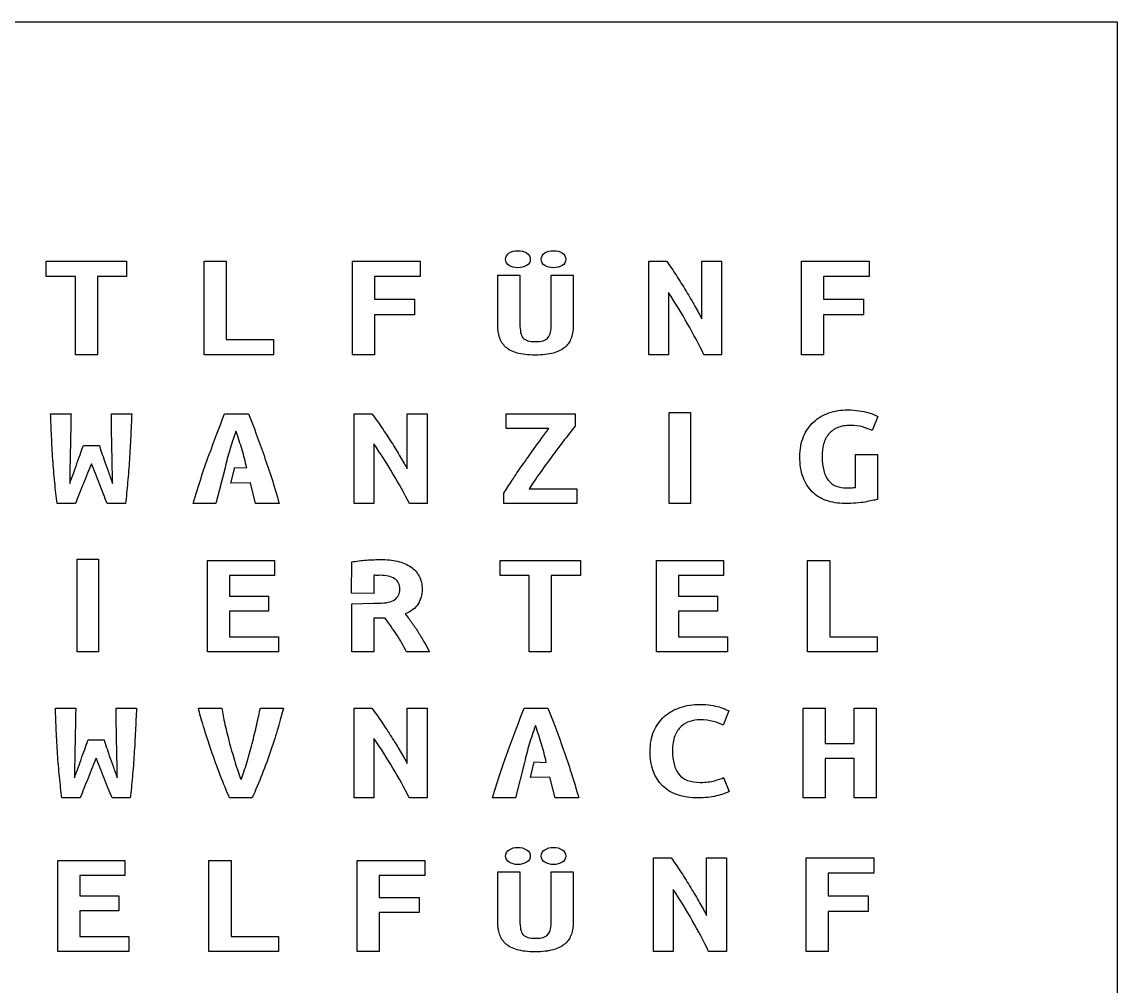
# Model space of a CAD drawing. Extents: x 0 to 230, y 0 to 230.
# Drawn here: x 107.6 to 229.5, y 122.1 to 229.5 of the extents above; entities that cross this region are included whole.
import ezdxf

# ---------------------------------------------------------------- set-up
doc = ezdxf.new("R2010")
doc.units = 0
doc.layers.add('Ebene_1', color=7, linetype='CONTINUOUS')

msp = doc.modelspace()

# ---------------------------------------------------------------- linework, layer by layer
at = {"layer": 'Ebene_1', "color": 7}
for p, q in [((0.497835, 229.502167), (229.502165, 229.502167)), ((229.502165, 229.502167), (229.502165, 0.497837)), ((110.297026, 201.137039), (110.297026, 202.856202)), ((110.297026, 202.856202), (119.244192, 202.856202)), ((119.244192, 202.856202), (119.244192, 201.137039)), ((127.874153, 192.423241), (127.874153, 202.856202)), ((127.874153, 202.856202), (130.339594, 202.856202)), ((130.339594, 202.856202), (130.339594, 194.142404)), ((144.377612, 192.423241), (144.377612, 202.856202)), ((144.377612, 202.856202), (151.913115, 202.856202)), ((151.913115, 202.856202), (151.913115, 201.137039)), ((177.364638, 192.423241), (177.364638, 202.856202)), ((177.364638, 202.856202), (179.333015, 202.856202)), ((183.269768, 196.434622), (183.269768, 202.856202)), ((183.269768, 202.856202), (185.476736, 202.856202)), ((185.476736, 202.856202), (185.476736, 192.423241)), ((194.365162, 192.423241), (194.365162, 202.856202)), ((194.365162, 202.856202), (201.900665, 202.856202)), ((201.900665, 202.856202), (201.900665, 201.137039)), ((160.56294, 195.729139), (160.56294, 201.296489)), ((160.56294, 201.296489), (163.028382, 201.296489)), ((162.809673, 202.113974), (162.809673, 202.113974)), ((163.028382, 201.296489), (163.028382, 195.841896)), ((166.507835, 195.85599), (166.507835, 201.296489)), ((166.507835, 201.296489), (168.953394, 201.296489)), ((166.766309, 202.113974), (166.766309, 202.113974)), ((168.953394, 201.296489), (168.953394, 195.729139)), ((113.537888, 201.137039), (110.297026, 201.137039)), ((113.537888, 192.423241), (113.537888, 201.137039)), ((119.244192, 201.137039), (116.00333, 201.137039)), ((116.00333, 201.137039), (116.00333, 192.423241)), ((151.913115, 201.137039), (146.823171, 201.137039)), ((146.823171, 201.137039), (146.823171, 198.608858)), ((201.900665, 201.137039), (196.810721, 201.137039)), ((196.810721, 201.137039), (196.810721, 198.608858)), ((179.571606, 199.350458), (179.571606, 192.423241)), ((146.823171, 198.608858), (151.276872, 198.608858)), ((151.276872, 198.608858), (151.276872, 196.889695)), ((196.810721, 198.608858), (201.264422, 198.608858)), ((201.264422, 198.608858), (201.264422, 196.889695)), ((151.276872, 196.889695), (146.823171, 196.889695)), ((146.823171, 196.889695), (146.823171, 192.423241)), ((201.264422, 196.889695), (196.810721, 196.889695)), ((196.810721, 196.889695), (196.810721, 192.423241)), ((130.339594, 194.142404), (135.608481, 194.142404)), ((135.608481, 194.142404), (135.608481, 192.423241)), ((116.00333, 192.423241), (113.537888, 192.423241)), ((135.608481, 192.423241), (127.874153, 192.423241)), ((146.823171, 192.423241), (144.377612, 192.423241)), ((164.718402, 192.388729), (164.718402, 192.388729)), ((179.571606, 192.423241), (177.364638, 192.423241)), ((185.476736, 192.423241), (183.508359, 192.423241)), ((196.810721, 192.423241), (194.365162, 192.423241)), ((110.787868, 185.850049), (113.054672, 185.850049)), ((117.548511, 185.850049), (119.815315, 185.850049)), ((130.14372, 185.85588), (132.80822, 185.85588)), ((144.57301, 175.865218), (144.57301, 185.850049)), ((144.57301, 185.850049), (146.54155, 185.850049)), ((150.478631, 179.704297), (150.478631, 185.850049)), ((150.478631, 185.850049), (152.685782, 185.850049)), ((152.685782, 185.850049), (152.685782, 175.865218)), ((161.495405, 184.204729), (161.495405, 185.850049)), ((161.495405, 185.850049), (169.170724, 185.850049)), ((169.170724, 185.850049), (169.170724, 184.462819)), ((179.647542, 185.986378), (182.016798, 185.986378)), ((179.647542, 175.859673), (179.647542, 185.986378)), ((182.016798, 185.986378), (182.016798, 175.859673)), ((202.876324, 185.559691), (202.240029, 183.978894)), ((166.227856, 184.204729), (161.495405, 184.204729)), ((199.853919, 184.559595), (199.853919, 184.559595)), ((114.426684, 182.317451), (116.216266, 182.317451)), ((146.780161, 182.494888), (146.780161, 175.865218)), ((200.37091, 177.655705), (200.37091, 181.301217)), ((200.37091, 181.301217), (202.816672, 181.301217)), ((202.816672, 181.301217), (202.816672, 176.316867)), ((130.20338, 179.82305), (129.18928, 175.87106)), ((130.86139, 178.13783), (131.27225, 179.86295)), ((131.27225, 179.86288), (132.60937, 179.82298)), ((133.02694, 178.17773), (130.86139, 178.13783)), ((133.60358, 175.87106), (133.02694, 178.17773)), ((161.23691, 175.865218), (161.23691, 177.010489)), ((164.060473, 177.510537), (169.349682, 177.510537)), ((169.349682, 177.510537), (169.349682, 175.865218)), ((113.551778, 175.865218), (111.523585, 175.865218)), ((119.119366, 175.865218), (117.091173, 175.865218)), ((129.18928, 175.87106), (126.64409, 175.87106)), ((136.2283, 175.87106), (133.60358, 175.87106)), ((146.780161, 175.865218), (144.57301, 175.865218)), ((152.685782, 175.865218), (150.717242, 175.865218)), ((169.349682, 175.865218), (161.23691, 175.865218)), ((182.016798, 175.859673), (179.647542, 175.859673)), ((113.749037, 169.643896), (116.118182, 169.643896)), ((113.749037, 159.327906), (113.749037, 169.643896)), ((116.118182, 169.643896), (116.118182, 159.327906)), ((128.244645, 159.333546), (128.244645, 169.505009)), ((128.244645, 169.505009), (135.700887, 169.505009)), ((135.700887, 169.505009), (135.700887, 167.828936)), ((160.815309, 167.828936), (160.815309, 169.505009)), ((160.815309, 169.505009), (169.762799, 169.505009)), ((169.762799, 169.505009), (169.762799, 167.828936)), ((178.234005, 159.333546), (178.234005, 169.505009)), ((178.234005, 169.505009), (185.690247, 169.505009)), ((185.690247, 169.505009), (185.690247, 167.828936)), ((195.056192, 159.333546), (195.056192, 169.505009)), ((195.056192, 169.505009), (197.521722, 169.505009)), ((197.521722, 169.505009), (197.521722, 161.009619)), ((144.28132, 165.890027), (144.304558, 169.357116)), ((135.700887, 167.828936), (130.690292, 167.828936)), ((130.690292, 167.828936), (130.690292, 165.544876)), ((146.750204, 167.812294), (146.750204, 165.853466)), ((164.056289, 167.828936), (160.815309, 167.828936)), ((164.056289, 159.333546), (164.056289, 167.828936)), ((169.762799, 167.828936), (166.52182, 167.828936)), ((166.52182, 167.828936), (166.52182, 159.333546)), ((185.690247, 167.828936), (180.679652, 167.828936)), ((180.679652, 167.828936), (180.679652, 165.544876)), ((146.750204, 165.853466), (144.28132, 165.890027)), ((130.690292, 165.544876), (135.044738, 165.544876)), ((135.044738, 165.544876), (135.044738, 163.868803)), ((144.304558, 164.67052), (146.750206, 164.756131)), ((144.304558, 159.333541), (144.304558, 164.67052)), ((146.750204, 164.755925), (147.287054, 164.755925)), ((180.679652, 165.544876), (185.034098, 165.544876)), ((185.034098, 165.544876), (185.034098, 163.868803)), ((135.044738, 163.868803), (130.690292, 163.868803)), ((130.690292, 163.868803), (130.690292, 161.009619)), ((185.034098, 163.868803), (180.679652, 163.868803)), ((180.679652, 163.868803), (180.679652, 161.009619)), ((148.022738, 163.080058), (146.750206, 163.080058)), ((146.750206, 163.080058), (146.750206, 159.333541)), ((130.690292, 161.009619), (136.13832, 161.009619)), ((136.13832, 161.009619), (136.13832, 159.333546)), ((180.679652, 161.009619), (186.12768, 161.009619)), ((186.12768, 161.009619), (186.12768, 159.333546)), ((197.521722, 161.009619), (202.7908, 161.009619)), ((202.7908, 161.009619), (202.7908, 159.333546)), ((116.118182, 159.327906), (113.749037, 159.327906)), ((136.13832, 159.333546), (128.244645, 159.333546)), ((146.750206, 159.333541), (144.304558, 159.333541)), ((152.953799, 159.333541), (150.388852, 159.333541)), ((166.52182, 159.333546), (164.056289, 159.333546)), ((186.12768, 159.333546), (178.234005, 159.333546)), ((202.7908, 159.333546), (195.056192, 159.333546)), ((111.313565, 153.054391), (113.58036, 153.054391)), ((118.074181, 153.054391), (120.340975, 153.054391)), ((127.249273, 153.054391), (129.834215, 153.054391)), ((134.129194, 153.054391), (136.694251, 153.054391)), ((144.569281, 143.074767), (144.569281, 153.054391)), ((144.569281, 153.054391), (146.537813, 153.054391)), ((150.474877, 146.911844), (150.474877, 153.054391)), ((150.474877, 153.054391), (152.68202, 153.054391)), ((152.68202, 153.054391), (152.68202, 143.074767)), ((163.48544, 153.06021), (166.14992, 153.06021)), ((186.288068, 152.764193), (185.651775, 151.184221)), ((194.540897, 143.074767), (194.540897, 153.054391)), ((194.540897, 153.054391), (196.986649, 153.054391)), ((196.986649, 153.054391), (196.986649, 149.120581)), ((200.247652, 149.120581), (200.247652, 153.054391)), ((200.247652, 153.054391), (202.693404, 153.054391)), ((202.693404, 153.054391), (202.693404, 143.074767)), ((114.952367, 149.523635), (116.741942, 149.523635)), ((146.776423, 149.700979), (146.776423, 143.074767)), ((196.986649, 149.120581), (200.247652, 149.120581)), ((163.54509, 147.03052), (162.531, 143.08059)), ((164.2031, 145.34616), (164.61396, 147.07038)), ((164.61396, 147.07036), (165.95107, 147.03046)), ((200.247652, 147.47612), (196.986649, 147.47612)), ((196.986649, 147.47612), (196.986649, 143.074767)), ((200.247652, 143.074767), (200.247652, 147.47612)), ((166.36864, 145.38606), (164.2031, 145.34616)), ((166.94528, 143.08059), (166.36864, 145.38606)), ((185.691543, 145.331873), (186.307952, 143.768023)), ((114.077464, 143.074767), (112.049279, 143.074767)), ((119.64503, 143.074767), (117.616845, 143.074767)), ((133.214522, 143.074767), (130.689234, 143.074767)), ((146.776423, 143.074767), (144.569281, 143.074767)), ((152.68202, 143.074767), (150.713487, 143.074767)), ((162.531, 143.08059), (159.98582, 143.08059)), ((169.56999, 143.08059), (166.94528, 143.08059)), ((182.867992, 143.074769), (182.867992, 143.074769)), ((196.986649, 143.074767), (194.540897, 143.074767)), ((202.693404, 143.074767), (200.247652, 143.074767)), ((111.583595, 125.95794), (111.583595, 136.110575)), ((111.583595, 136.110575), (119.040038, 136.110575)), ((119.040038, 136.110575), (119.040038, 134.437605)), ((128.406254, 125.95794), (128.406254, 136.110575)), ((128.406254, 136.110575), (130.871852, 136.110575)), ((130.871852, 136.110575), (130.871852, 127.630911)), ((144.910744, 125.95794), (144.910744, 136.110575)), ((144.910744, 136.110575), (152.446722, 136.110575)), ((152.446722, 136.110575), (152.446722, 134.437605)), ((162.809673, 135.654354), (162.809673, 135.654354)), ((166.766309, 135.654354), (166.766309, 135.654354)), ((177.890585, 125.963454), (177.890585, 136.389019)), ((177.890585, 136.389019), (179.859231, 136.389019)), ((183.796522, 129.971992), (183.796522, 136.389019)), ((183.796522, 136.389019), (186.003792, 136.389019)), ((186.003792, 136.389019), (186.003792, 125.963454)), ((194.893435, 125.963454), (194.893435, 136.389019)), ((194.893435, 136.389019), (202.429968, 136.389019)), ((202.429968, 136.389019), (202.429968, 134.671075)), ((119.040038, 134.437605), (114.029308, 134.437605)), ((114.029308, 134.437605), (114.029308, 132.157772)), ((152.446722, 134.437605), (147.356457, 134.437605)), ((147.356457, 134.437605), (147.356457, 131.977354)), ((160.56294, 129.269519), (160.56294, 134.836869)), ((160.56294, 134.836869), (163.028382, 134.836869)), ((163.028382, 134.836869), (163.028382, 129.382276)), ((166.507835, 129.39637), (166.507835, 134.836869)), ((166.507835, 134.836869), (168.953394, 134.836869)), ((168.953394, 134.836869), (168.953394, 129.269519)), ((202.429968, 134.671075), (197.339328, 134.671075)), ((197.339328, 134.671075), (197.339328, 132.144686)), ((114.029308, 132.157772), (118.383871, 132.157772)), ((118.383871, 132.157772), (118.383871, 130.484802)), ((147.356457, 131.977354), (151.810439, 131.977354)), ((151.810439, 131.977354), (151.810439, 130.304384)), ((180.097854, 132.88576), (180.097854, 125.963454)), ((197.339328, 132.144686), (201.793638, 132.144686)), ((201.793638, 132.144686), (201.793638, 130.426742)), ((118.383871, 130.484802), (114.029308, 130.484802)), ((114.029308, 130.484802), (114.029308, 127.630911)), ((151.810439, 130.304384), (147.356457, 130.304384)), ((147.356457, 130.304384), (147.356457, 125.95794)), ((201.793638, 130.426742), (197.339328, 130.426742)), ((197.339328, 130.426742), (197.339328, 125.963454)), ((114.029308, 127.630911), (119.477483, 127.630911)), ((119.477483, 127.630911), (119.477483, 125.95794)), ((130.871852, 127.630911), (136.141072, 127.630911)), ((136.141072, 127.630911), (136.141072, 125.95794)), ((119.477483, 125.95794), (111.583595, 125.95794)), ((136.141072, 125.95794), (128.406254, 125.95794)), ((147.356457, 125.95794), (144.910744, 125.95794)), ((164.718402, 125.929109), (164.718402, 125.929109)), ((180.097854, 125.963454), (177.890585, 125.963454)), ((186.003792, 125.963454), (184.035146, 125.963454)), ((197.339328, 125.963454), (194.893435, 125.963454))]:
    msp.add_line(p, q, dxfattribs=at)
for points in [[(161.437774, 203.058309), (161.437774, 203.358993), (161.570325, 203.593902), (161.835426, 203.763037)], [(161.835426, 203.763037), (162.113782, 203.932172), (162.438531, 204.016739), (162.809673, 204.016739)], [(162.809673, 204.016739), (163.16756, 204.016739), (163.485681, 203.932172), (163.764037, 203.763037)], [(163.764037, 203.763037), (164.042394, 203.593902), (164.181572, 203.358993), (164.181572, 203.058309)], [(165.39441, 203.058309), (165.39441, 203.358993), (165.526961, 203.593902), (165.792062, 203.763037)], [(165.792062, 203.763037), (166.070418, 203.932172), (166.395167, 204.016739), (166.766309, 204.016739)], [(166.766309, 204.016739), (167.137451, 204.016739), (167.455572, 203.932172), (167.720673, 203.763037)], [(167.720673, 203.763037), (167.99903, 203.593902), (168.138208, 203.358993), (168.138208, 203.058309)], [(161.835426, 202.353581), (161.570325, 202.522716), (161.437774, 202.757625), (161.437774, 203.058309)], [(164.181572, 203.058309), (164.181572, 202.757625), (164.042394, 202.522716), (163.764037, 202.353581)], [(165.792062, 202.353581), (165.526961, 202.522716), (165.39441, 202.757625), (165.39441, 203.058309)], [(168.138208, 203.058309), (168.138208, 202.757625), (167.99903, 202.522716), (167.720673, 202.353581)], [(179.333015, 202.856202), (179.704157, 202.361803), (180.075298, 201.822457), (180.44644, 201.238166)], [(162.809673, 202.113974), (162.438531, 202.113974), (162.113782, 202.193843), (161.835426, 202.353581)], [(163.764037, 202.353581), (163.485681, 202.193843), (163.16756, 202.113974), (162.809673, 202.113974)], [(166.766309, 202.113974), (166.395167, 202.113974), (166.070418, 202.193843), (165.792062, 202.353581)], [(167.720673, 202.353581), (167.455572, 202.193843), (167.137451, 202.113974), (166.766309, 202.113974)], [(180.44644, 201.238166), (180.817582, 200.665112), (181.175468, 200.092058), (181.5201, 199.519003)], [(181.679161, 195.878422), (181.029663, 197.035767), (180.327144, 198.193113), (179.571606, 199.350458)], [(181.5201, 199.519003), (181.877987, 198.945949), (182.202736, 198.389749), (182.494347, 197.850404)], [(182.494347, 197.850404), (182.799213, 197.311058), (183.057687, 196.839131), (183.269768, 196.434622)], [(160.761766, 194.347873), (160.629215, 194.761313), (160.56294, 195.221735), (160.56294, 195.729139)], [(163.028382, 195.841896), (163.028382, 195.475437), (163.054892, 195.165357), (163.107912, 194.911655)], [(166.428305, 194.925749), (166.481325, 195.179451), (166.507835, 195.489532), (166.507835, 195.85599)], [(168.953394, 195.729139), (168.953394, 195.221735), (168.887119, 194.761313), (168.754568, 194.347873)], [(183.508359, 192.423241), (182.951647, 193.580586), (182.341914, 194.732313), (181.679161, 195.878422)], [(161.437774, 193.290781), (161.119653, 193.582068), (160.894317, 193.934432), (160.761766, 194.347873)], [(163.107912, 194.911655), (163.160932, 194.667349), (163.24709, 194.470025), (163.366386, 194.319683)], [(163.366386, 194.319683), (163.498936, 194.169342), (163.67788, 194.061283), (163.903216, 193.995509)], [(163.903216, 193.995509), (164.128552, 193.929734), (164.413535, 193.896847), (164.758167, 193.896847)], [(164.758167, 193.896847), (165.102799, 193.896847), (165.387782, 193.929734), (165.613119, 193.995509)], [(165.613119, 193.995509), (165.838455, 194.061283), (166.017398, 194.169342), (166.149949, 194.319683)], [(166.149949, 194.319683), (166.282499, 194.479422), (166.375285, 194.681444), (166.428305, 194.925749)], [(168.754568, 194.347873), (168.622017, 193.934432), (168.390054, 193.582068), (168.058677, 193.290781)], [(162.71026, 192.614242), (162.180058, 192.77398), (161.755896, 192.999493), (161.437774, 193.290781)], [(168.058677, 193.290781), (167.727301, 192.999493), (167.289884, 192.77398), (166.746426, 192.614242)], [(164.718402, 192.388729), (163.923098, 192.388729), (163.253718, 192.4639), (162.71026, 192.614242)], [(166.746426, 192.614242), (166.202969, 192.4639), (165.526961, 192.388729), (164.718402, 192.388729)], [(110.887289, 183.333678), (110.84752, 184.204729), (110.81438, 185.04352), (110.787868, 185.850049)], [(113.054672, 185.850049), (113.041415, 185.215579), (113.028159, 184.559602), (113.014903, 183.882118)], [(117.568395, 183.865987), (117.555139, 184.554225), (117.548511, 185.215579), (117.548511, 185.850049)], [(119.815315, 185.850049), (119.775546, 185.032766), (119.735778, 184.188599), (119.696009, 183.317547)], [(128.4138, 181.24254), (129.01033, 182.86635), (129.58696, 184.40413), (130.14372, 185.85588)], [(132.80822, 185.85588), (133.39149, 184.39338), (133.96813, 182.83947), (134.53814, 181.19415)], [(146.54155, 185.850049), (146.912723, 185.376885), (147.283896, 184.860706), (147.655068, 184.301513)], [(195.737881, 184.962859), (196.215103, 185.403762), (196.778489, 185.73175), (197.428041, 185.946825)], [(197.428041, 185.946825), (198.077593, 186.172653), (198.773542, 186.285567), (199.515887, 186.285567)], [(199.515887, 186.285567), (199.993109, 186.285567), (200.417306, 186.253306), (200.788479, 186.188784)], [(200.788479, 186.188784), (201.172908, 186.135015), (201.504312, 186.070493), (201.782691, 185.995217)], [(201.782691, 185.995217), (202.06107, 185.91994), (202.286425, 185.839288), (202.458755, 185.753258)], [(202.458755, 185.753258), (202.644342, 185.667228), (202.783531, 185.602706), (202.876324, 185.559691)], [(147.655068, 184.301513), (148.026241, 183.753073), (148.384157, 183.204633), (148.728817, 182.656193)], [(164.617232, 181.994839), (165.10771, 182.672324), (165.644584, 183.408954), (166.227856, 184.204729)], [(169.170724, 184.462819), (168.600709, 183.753073), (168.07709, 183.086342), (167.599868, 182.462626)], [(194.604479, 183.31754), (194.882858, 183.973517), (195.260659, 184.521957), (195.737881, 184.962859)], [(198.382485, 184.301505), (197.9848, 184.129446), (197.653396, 183.887487), (197.388273, 183.575629)], [(199.853919, 184.559595), (199.270648, 184.559595), (198.78017, 184.473565), (198.382485, 184.301505)], [(201.166279, 184.382158), (200.742082, 184.500449), (200.304629, 184.559595), (199.853919, 184.559595)], [(202.240029, 183.978894), (201.948393, 184.129446), (201.590477, 184.263867), (201.166279, 184.382158)], [(111.026479, 180.752785), (110.973454, 181.613082), (110.927057, 182.47338), (110.887289, 183.333678)], [(113.014903, 183.882118), (113.001647, 183.204633), (112.988391, 182.527149), (112.975135, 181.849664)], [(117.608163, 181.849664), (117.594907, 182.516395), (117.581651, 183.188503), (117.568395, 183.865987)], [(119.696009, 183.317547), (119.656241, 182.45725), (119.609844, 181.596952), (119.556819, 180.736654)], [(131.41631, 183.92014), (131.28375, 183.54377), (131.15782, 183.18352), (131.03851, 182.8394)], [(131.77423, 182.8394), (131.66818, 183.18352), (131.54887, 183.54377), (131.41631, 183.92014)], [(194.18691, 181.075389), (194.18691, 181.924933), (194.326099, 182.672316), (194.604479, 183.31754)], [(197.388273, 183.575629), (197.136406, 183.274525), (196.95082, 182.908898), (196.831514, 182.478749)], [(112.975135, 181.849664), (112.961878, 181.182933), (112.948622, 180.526956), (112.935366, 179.881733)], [(114.148305, 181.527053), (114.26761, 181.860418), (114.360404, 182.123884), (114.426684, 182.317451)], [(116.216266, 182.317451), (116.269291, 182.11313), (116.348828, 181.860418), (116.454877, 181.559314)], [(117.647932, 179.881733), (117.634676, 180.526956), (117.62142, 181.182933), (117.608163, 181.849664)], [(130.72037, 181.8393), (130.62757, 181.51669), (130.53477, 181.18871), (130.44198, 180.85534)], [(131.03851, 182.8394), (130.93247, 182.50603), (130.82642, 182.17267), (130.72037, 181.8393)], [(132.09238, 181.8393), (131.99958, 182.17267), (131.89353, 182.50603), (131.77423, 182.8394)], [(132.37076, 180.85534), (132.29126, 181.18871), (132.19843, 181.51669), (132.09238, 181.8393)], [(148.887891, 179.171987), (148.238339, 180.279621), (147.535763, 181.387254), (146.780161, 182.494888)], [(148.728817, 182.656193), (149.086734, 182.107754), (149.41151, 181.575444), (149.703145, 181.059266)], [(163.284987, 180.107561), (163.695929, 180.688262), (164.14001, 181.317355), (164.617232, 181.994839)], [(167.599868, 182.462626), (167.122647, 181.83891), (166.678565, 181.242079), (166.267624, 180.672132)], [(196.831514, 182.478749), (196.725465, 182.059354), (196.67244, 181.591567), (196.67244, 181.075389)], [(111.245205, 178.220283), (111.165668, 179.059073), (111.092759, 179.903241), (111.026479, 180.752785)], [(113.75062, 180.430173), (113.896438, 180.828061), (114.029, 181.193687), (114.148305, 181.527053)], [(116.454877, 181.559314), (116.560927, 181.258209), (116.673604, 180.924844), (116.792909, 180.559218)], [(116.792909, 180.559218), (116.925471, 180.193591), (117.064661, 179.80108), (117.210479, 179.381685)], [(119.556819, 180.736654), (119.503795, 179.88711), (119.437514, 179.04832), (119.357977, 178.220283)], [(126.64409, 175.87106), (127.22736, 177.83899), (127.81726, 179.62948), (128.4138, 181.24254)], [(130.44198, 180.85534), (130.36248, 180.52198), (130.28292, 180.17786), (130.20338, 179.82298)], [(132.60937, 179.82298), (132.52987, 180.17786), (132.45029, 180.52198), (132.37076, 180.85534)], [(134.53814, 181.19415), (135.12141, 179.55958), (135.6848, 177.78522), (136.2283, 175.87106)], [(149.703145, 181.059266), (150.008037, 180.543087), (150.266532, 180.091431), (150.478631, 179.704297)], [(166.267624, 180.672132), (165.856683, 180.112938), (165.465626, 179.569875), (165.094454, 179.042943)], [(194.544826, 178.800976), (194.306215, 179.456953), (194.18691, 180.215091), (194.18691, 181.075389)], [(196.67244, 181.075389), (196.67244, 179.881725), (196.904423, 178.99992), (197.368389, 178.429973)], [(112.935366, 179.881733), (112.92211, 179.247263), (112.915482, 178.650432), (112.915482, 178.091238)], [(112.915482, 178.091238), (113.034787, 178.435357), (113.167349, 178.811738), (113.313167, 179.220379)], [(113.313167, 179.220379), (113.472241, 179.629021), (113.618058, 180.032285), (113.75062, 180.430173)], [(115.34136, 180.284998), (115.049724, 179.607513), (114.744832, 178.870883), (114.426684, 178.075108)], [(116.216266, 178.042847), (115.924631, 178.827868), (115.632995, 179.575252), (115.34136, 180.284998)], [(117.210479, 179.381685), (117.369553, 178.96229), (117.521998, 178.532141), (117.667816, 178.091238)], [(117.667816, 178.091238), (117.667816, 178.650432), (117.661188, 179.247263), (117.647932, 179.881733)], [(162.17147, 178.462242), (162.502874, 178.97842), (162.874046, 179.52686), (163.284987, 180.107561)], [(111.523585, 175.865218), (111.417535, 176.607225), (111.324742, 177.392246), (111.245205, 178.220283)], [(114.426684, 178.075108), (114.108536, 177.279332), (113.816901, 176.542702), (113.551778, 175.865218)], [(117.091173, 175.865218), (116.799538, 176.542702), (116.507902, 177.268579), (116.216266, 178.042847)], [(119.357977, 178.220283), (119.291696, 177.392246), (119.212159, 176.607225), (119.119366, 175.865218)], [(150.717242, 175.865218), (150.160483, 176.972851), (149.550699, 178.075108), (148.887891, 179.171987)], [(161.23691, 177.010489), (161.528546, 177.472899), (161.840066, 177.956817), (162.17147, 178.462242)], [(165.094454, 179.042943), (164.736537, 178.526764), (164.391877, 178.015962), (164.060473, 177.510537)], [(195.558923, 177.171788), (195.121469, 177.61269), (194.783437, 178.155753), (194.544826, 178.800976)], [(197.368389, 178.429973), (197.832354, 177.870779), (198.515047, 177.591183), (199.416466, 177.591183)], [(197.129778, 176.187822), (196.519994, 176.41365), (195.996376, 176.741639), (195.558923, 177.171788)], [(199.416466, 177.591183), (199.562284, 177.591183), (199.721358, 177.59656), (199.893688, 177.607313)], [(199.893688, 177.607313), (200.066018, 177.618067), (200.225092, 177.634198), (200.37091, 177.655705)], [(199.217623, 175.86521), (198.448766, 175.86521), (197.752817, 175.972747), (197.129778, 176.187822)], [(201.444659, 176.026516), (200.834875, 175.918979), (200.09253, 175.86521), (199.217623, 175.86521)], [(202.816672, 176.316867), (202.525036, 176.230837), (202.067699, 176.134053), (201.444659, 176.026516)], [(144.304558, 169.357116), (144.543158, 169.400949), (144.801641, 169.439277), (145.080007, 169.472141)], [(145.080007, 169.472141), (145.37163, 169.516097), (145.663251, 169.543209), (145.954873, 169.554301)], [(145.954873, 169.554301), (146.246495, 169.576074), (146.524862, 169.592506), (146.789972, 169.603597)], [(146.789972, 169.603597), (147.055083, 169.614689), (147.287055, 169.620029), (147.485888, 169.620029)], [(147.485888, 169.620029), (148.188432, 169.620029), (148.824698, 169.554301), (149.394686, 169.422844)], [(149.394686, 169.422844), (149.964674, 169.291388), (150.455129, 169.088739), (150.866051, 168.814857)], [(150.866051, 168.814857), (151.276973, 168.540975), (151.588478, 168.190438), (151.800567, 167.763203)], [(147.14787, 167.845158), (147.015315, 167.845158), (146.750204, 167.930277), (146.750204, 167.812294)], [(147.485887, 167.86159), (147.393098, 167.86159), (147.280426, 167.85625), (147.14787, 167.845158)], [(149.056668, 167.483652), (148.659002, 167.735597), (148.135408, 167.86159), (147.485887, 167.86159)], [(149.653168, 166.300542), (149.653168, 166.837337), (149.454334, 167.231707), (149.056668, 167.483652)], [(151.800567, 167.763203), (152.025911, 167.346937), (152.138583, 166.853975), (152.138583, 166.284315)], [(149.096435, 165.150296), (149.46759, 165.424177), (149.653168, 165.807579), (149.653168, 166.300542)], [(152.138583, 166.284315), (152.138583, 165.69276), (151.992772, 165.155965), (151.70115, 164.67397)], [(147.287054, 164.755925), (148.122153, 164.755925), (148.72528, 164.887382), (149.096435, 165.150296)], [(151.70115, 164.67397), (151.409528, 164.191976), (150.925701, 163.824965), (150.249668, 163.57302)], [(150.249668, 163.57302), (150.475012, 163.288211), (150.713612, 162.970497), (150.965468, 162.619959)], [(149.315153, 161.223232), (148.917487, 161.836683), (148.486681, 162.455638), (148.022738, 163.080058)], [(150.965468, 162.619959), (151.217323, 162.280349), (151.46255, 161.918843), (151.70115, 161.535441)], [(150.388852, 159.333541), (150.083974, 159.990825), (149.726075, 160.620708), (149.315153, 161.223232)], [(151.70115, 161.535441), (151.93975, 161.162967), (152.165094, 160.785029), (152.377183, 160.401627)], [(152.377183, 160.401627), (152.602527, 160.029153), (152.794732, 159.673151), (152.953799, 159.333541)], [(111.412986, 150.539332), (111.373218, 151.409929), (111.340077, 152.248282), (111.313565, 153.054391)], [(113.58036, 153.054391), (113.567104, 152.420252), (113.553847, 151.764617), (113.540591, 151.087486)], [(118.094065, 151.071364), (118.080809, 151.759243), (118.074181, 152.420252), (118.074181, 153.054391)], [(120.340975, 153.054391), (120.301207, 152.237534), (120.261439, 151.393807), (120.22167, 150.52321)], [(127.80603, 151.022997), (127.554164, 151.850602), (127.368578, 152.527733), (127.249273, 153.054391)], [(129.834215, 153.054391), (129.913751, 152.538481), (130.033056, 151.936587), (130.19213, 151.248708)], [(133.731511, 151.248708), (133.890584, 151.936587), (134.023145, 152.538481), (134.129194, 153.054391)], [(136.694251, 153.054391), (136.535178, 152.409504), (136.336336, 151.68938), (136.097726, 150.89402)], [(146.537813, 153.054391), (146.908984, 152.581474), (147.280155, 152.065564), (147.651326, 151.506662)], [(161.75552, 148.44927), (162.35204, 150.07224), (162.92868, 151.60922), (163.48544, 153.06021)], [(166.14992, 153.06021), (166.73318, 151.59847), (167.30983, 150.04537), (167.87984, 148.4009)], [(179.090001, 152.119307), (179.593733, 152.570727), (180.18363, 152.909293), (180.859691, 153.135003)], [(180.859691, 153.135003), (181.549009, 153.371462), (182.297979, 153.489691), (183.106602, 153.489691)], [(183.106602, 153.489691), (183.544053, 153.489691), (183.935108, 153.457447), (184.279767, 153.392958)], [(184.279767, 153.392958), (184.637682, 153.339218), (184.949201, 153.274729), (185.214323, 153.199492)], [(185.214323, 153.199492), (185.479445, 153.124255), (185.698171, 153.043644), (185.8705, 152.957659)], [(185.8705, 152.957659), (186.056086, 152.871675), (186.195275, 152.807186), (186.288068, 152.764193)], [(130.19213, 151.248708), (130.351203, 150.571577), (130.523532, 149.867575), (130.709118, 149.136703)], [(133.214522, 149.120581), (133.400108, 149.851453), (133.572437, 150.560828), (133.731511, 151.248708)], [(147.651326, 151.506662), (148.022497, 150.958509), (148.380412, 150.410355), (148.725071, 149.862201)], [(177.936719, 150.490967), (178.215097, 151.135854), (178.599525, 151.678634), (179.090001, 152.119307)], [(181.933436, 151.587275), (181.575521, 151.479794), (181.250746, 151.291702), (180.959112, 151.022999)], [(183.066833, 151.764619), (182.682406, 151.764619), (182.304607, 151.705504), (181.933436, 151.587275)], [(184.538261, 151.587275), (184.114066, 151.705504), (183.62359, 151.764619), (183.066833, 151.764619)], [(185.651775, 151.184221), (185.346884, 151.345442), (184.975713, 151.479794), (184.538261, 151.587275)], [(111.552175, 147.959785), (111.499151, 148.819634), (111.452754, 149.679483), (111.412986, 150.539332)], [(113.540591, 151.087486), (113.527335, 150.410355), (113.514079, 149.733224), (113.500823, 149.056093)], [(118.133833, 149.056093), (118.120577, 149.722476), (118.107321, 150.394233), (118.094065, 151.071364)], [(120.22167, 150.52321), (120.181902, 149.663361), (120.135506, 148.803512), (120.082481, 147.943663)], [(128.661049, 148.378961), (128.342902, 149.314047), (128.057896, 150.195393), (127.80603, 151.022997)], [(136.097726, 150.89402), (135.872372, 150.09866), (135.60725, 149.260307), (135.30236, 148.378961)], [(164.38022, 150.0453), (164.27418, 149.71211), (164.16813, 149.37892), (164.06208, 149.04572)], [(164.75802, 151.12549), (164.62546, 150.7493), (164.49953, 150.38924), (164.38022, 150.0453)], [(165.11594, 150.0453), (165.00989, 150.38924), (164.89058, 150.7493), (164.75802, 151.12549)], [(165.43408, 149.04572), (165.34128, 149.37892), (165.23524, 149.71211), (165.11594, 150.0453)], [(177.519152, 148.28223), (177.519152, 149.109835), (177.658341, 149.846081), (177.936719, 150.490967)], [(180.263166, 149.975058), (180.090837, 149.534385), (180.004672, 148.986232), (180.004672, 148.330597)], [(180.959112, 151.022999), (180.680734, 150.765044), (180.448752, 150.415731), (180.263166, 149.975058)], [(113.500823, 149.056093), (113.487567, 148.38971), (113.474311, 147.734075), (113.461055, 147.089188)], [(114.673989, 148.733649), (114.793294, 149.066841), (114.886086, 149.330169), (114.952367, 149.523635)], [(116.741942, 149.523635), (116.794966, 149.319421), (116.874503, 149.066841), (116.980552, 148.765893)], [(116.980552, 148.765893), (117.086601, 148.464946), (117.199277, 148.131755), (117.318582, 147.766319)], [(118.173601, 147.089188), (118.160345, 147.734075), (118.147089, 148.38971), (118.133833, 149.056093)], [(130.709118, 149.136703), (130.907959, 148.41658), (131.113429, 147.70183), (131.325527, 146.992455)], [(132.617998, 146.976333), (132.830095, 147.685708), (133.028937, 148.400458), (133.214522, 149.120581)], [(148.884144, 146.379812), (148.234595, 147.486868), (147.532021, 148.593924), (146.776423, 149.700979)], [(148.725071, 149.862201), (149.082986, 149.314047), (149.407761, 148.782016), (149.699395, 148.266106)], [(164.06208, 149.04572), (163.96928, 148.72328), (163.87649, 148.39547), (163.78369, 148.06228)], [(165.71246, 148.06228), (165.63296, 148.39547), (165.54014, 148.72328), (165.43408, 149.04572)], [(111.770901, 145.428604), (111.691364, 146.266957), (111.618456, 147.110684), (111.552175, 147.959785)], [(113.838854, 146.428179), (113.997927, 146.836607), (114.143744, 147.239661), (114.276305, 147.637342)], [(114.276305, 147.637342), (114.422123, 148.035022), (114.554684, 148.400458), (114.673989, 148.733649)], [(117.318582, 147.766319), (117.451144, 147.400883), (117.590333, 147.008577), (117.73615, 146.589401)], [(120.082481, 147.943663), (120.029457, 147.094562), (119.963176, 146.256209), (119.88364, 145.428604)], [(129.675141, 145.589826), (129.317226, 146.524912), (128.979196, 147.454624), (128.661049, 148.378961)], [(135.30236, 148.378961), (135.010725, 147.508364), (134.685951, 146.616271), (134.328036, 145.702681)], [(149.699395, 148.266106), (150.004286, 147.750197), (150.26278, 147.298776), (150.474877, 146.911844)], [(159.98582, 143.08059), (160.56908, 145.0475), (161.15899, 146.83706), (161.75552, 148.44927)], [(163.78369, 148.06228), (163.70419, 147.72908), (163.62463, 147.38514), (163.54509, 147.03046)], [(165.95107, 147.03046), (165.87157, 147.38514), (165.792, 147.72908), (165.71246, 148.06228)], [(167.87984, 148.4009), (168.4631, 146.76719), (169.02649, 144.99375), (169.56999, 143.08059)], [(178.891159, 144.429032), (177.976487, 145.331873), (177.519152, 146.616273), (177.519152, 148.28223)], [(180.004672, 148.330597), (180.004672, 147.191297), (180.243282, 146.315325), (180.720502, 145.702683)], [(113.461055, 147.089188), (113.447799, 146.455049), (113.441171, 145.858529), (113.441171, 145.299627)], [(113.441171, 145.299627), (113.560476, 145.643567), (113.693037, 146.019751), (113.838854, 146.428179)], [(115.867038, 147.492242), (115.575404, 146.815111), (115.270514, 146.078865), (114.952367, 145.283505)], [(116.741942, 145.25126), (116.450307, 146.035873), (116.158673, 146.782867), (115.867038, 147.492242)], [(117.73615, 146.589401), (117.895223, 146.170224), (118.047668, 145.7403), (118.193486, 145.299627)], [(118.193486, 145.299627), (118.193486, 145.858529), (118.186858, 146.455049), (118.173601, 147.089188)], [(131.325527, 146.992455), (131.550881, 146.293827), (131.769607, 145.665063), (131.981704, 145.106161)], [(131.981704, 145.106161), (132.193802, 145.654315), (132.4059, 146.277705), (132.617998, 146.976333)], [(150.713487, 143.074767), (150.156731, 144.181823), (149.54695, 145.283505), (148.884144, 146.379812)], [(112.049279, 143.074767), (111.94323, 143.816387), (111.850437, 144.601), (111.770901, 145.428604)], [(114.952367, 145.283505), (114.63422, 144.488144), (114.342586, 143.751899), (114.077464, 143.074767)], [(117.616845, 143.074767), (117.32521, 143.751899), (117.033576, 144.477396), (116.741942, 145.25126)], [(119.88364, 145.428604), (119.817359, 144.601), (119.737822, 143.816387), (119.64503, 143.074767)], [(130.689234, 143.074767), (130.371087, 143.816387), (130.033056, 144.65474), (129.675141, 145.589826)], [(134.328036, 145.702681), (133.970121, 144.79984), (133.59895, 143.923868), (133.214522, 143.074767)], [(180.720502, 145.702683), (181.210978, 145.100789), (182.006345, 144.799841), (183.106602, 144.799841)], [(184.677451, 144.977185), (185.101646, 145.095415), (185.439677, 145.213644), (185.691543, 145.331873)], [(182.867992, 143.074769), (181.131441, 143.074769), (179.80583, 143.52619), (178.891159, 144.429032)], [(183.106602, 144.799841), (183.742895, 144.799841), (184.266511, 144.858956), (184.677451, 144.977185)], [(184.896176, 143.284357), (184.312908, 143.144632), (183.636846, 143.074769), (182.867992, 143.074769)], [(186.307952, 143.768023), (185.963293, 143.596053), (185.492701, 143.434831), (184.896176, 143.284357)], [(161.437774, 136.598689), (161.437774, 136.899373), (161.570325, 137.134282), (161.835426, 137.303417)], [(161.835426, 135.893961), (161.570325, 136.063096), (161.437774, 136.298005), (161.437774, 136.598689)], [(161.835426, 137.303417), (162.113782, 137.472552), (162.438531, 137.557119), (162.809673, 137.557119)], [(162.809673, 137.557119), (163.16756, 137.557119), (163.485681, 137.472552), (163.764037, 137.303417)], [(163.764037, 137.303417), (164.042394, 137.134282), (164.181572, 136.899373), (164.181572, 136.598689)], [(164.181572, 136.598689), (164.181572, 136.298005), (164.042394, 136.063096), (163.764037, 135.893961)], [(165.39441, 136.598689), (165.39441, 136.899373), (165.526961, 137.134282), (165.792062, 137.303417)], [(165.792062, 135.893961), (165.526961, 136.063096), (165.39441, 136.298005), (165.39441, 136.598689)], [(165.792062, 137.303417), (166.070418, 137.472552), (166.395167, 137.557119), (166.766309, 137.557119)], [(166.766309, 137.557119), (167.137451, 137.557119), (167.455572, 137.472552), (167.720673, 137.303417)], [(167.720673, 137.303417), (167.99903, 137.134282), (168.138208, 136.899373), (168.138208, 136.598689)], [(168.138208, 136.598689), (168.138208, 136.298005), (167.99903, 136.063096), (167.720673, 135.893961)], [(162.809673, 135.654354), (162.438531, 135.654354), (162.113782, 135.734223), (161.835426, 135.893961)], [(163.764037, 135.893961), (163.485681, 135.734223), (163.16756, 135.654354), (162.809673, 135.654354)], [(166.766309, 135.654354), (166.395167, 135.654354), (166.070418, 135.734223), (165.792062, 135.893961)], [(167.720673, 135.893961), (167.455572, 135.734223), (167.137451, 135.654354), (166.766309, 135.654354)], [(179.859231, 136.389019), (180.230423, 135.89497), (180.601616, 135.356007), (180.972808, 134.772131)], [(180.972808, 134.772131), (181.344001, 134.199482), (181.701936, 133.626834), (182.046615, 133.054186)], [(182.046615, 133.054186), (182.404551, 132.481538), (182.729344, 131.925732), (183.020995, 131.386769)], [(182.205697, 129.416186), (181.556111, 130.572711), (180.853496, 131.729235), (180.097854, 132.88576)], [(183.020995, 131.386769), (183.325903, 130.847806), (183.584412, 130.376214), (183.796522, 129.971992)], [(160.761766, 127.888253), (160.629215, 128.301693), (160.56294, 128.762115), (160.56294, 129.269519)], [(163.028382, 129.382276), (163.028382, 129.015817), (163.054892, 128.705737), (163.107912, 128.452035)], [(166.428305, 128.466129), (166.481325, 128.719831), (166.507835, 129.029912), (166.507835, 129.39637)], [(168.953394, 129.269519), (168.953394, 128.762115), (168.887119, 128.301693), (168.754568, 127.888253)], [(184.035146, 125.963454), (183.478357, 127.119979), (182.868541, 128.27089), (182.205697, 129.416186)], [(163.107912, 128.452035), (163.160932, 128.207729), (163.24709, 128.010405), (163.366386, 127.860063)], [(166.149949, 127.860063), (166.282499, 128.019802), (166.375285, 128.221824), (166.428305, 128.466129)], [(161.437774, 126.831161), (161.119653, 127.122448), (160.894317, 127.474812), (160.761766, 127.888253)], [(162.71026, 126.154622), (162.180058, 126.31436), (161.755896, 126.539873), (161.437774, 126.831161)], [(163.366386, 127.860063), (163.498936, 127.709722), (163.67788, 127.601663), (163.903216, 127.535889)], [(163.903216, 127.535889), (164.128552, 127.470114), (164.413535, 127.437227), (164.758167, 127.437227)], [(164.758167, 127.437227), (165.102799, 127.437227), (165.387782, 127.470114), (165.613119, 127.535889)], [(165.613119, 127.535889), (165.838455, 127.601663), (166.017398, 127.709722), (166.149949, 127.860063)], [(168.058677, 126.831161), (167.727301, 126.539873), (167.289884, 126.31436), (166.746426, 126.154622)], [(168.754568, 127.888253), (168.622017, 127.474812), (168.390054, 127.122448), (168.058677, 126.831161)], [(164.718402, 125.929109), (163.923098, 125.929109), (163.253718, 126.00428), (162.71026, 126.154622)], [(166.746426, 126.154622), (166.202969, 126.00428), (165.526961, 125.929109), (164.718402, 125.929109)]]:
    msp.add_open_spline(points, degree=3, dxfattribs=at)

doc.saveas('drawing.dxf')
